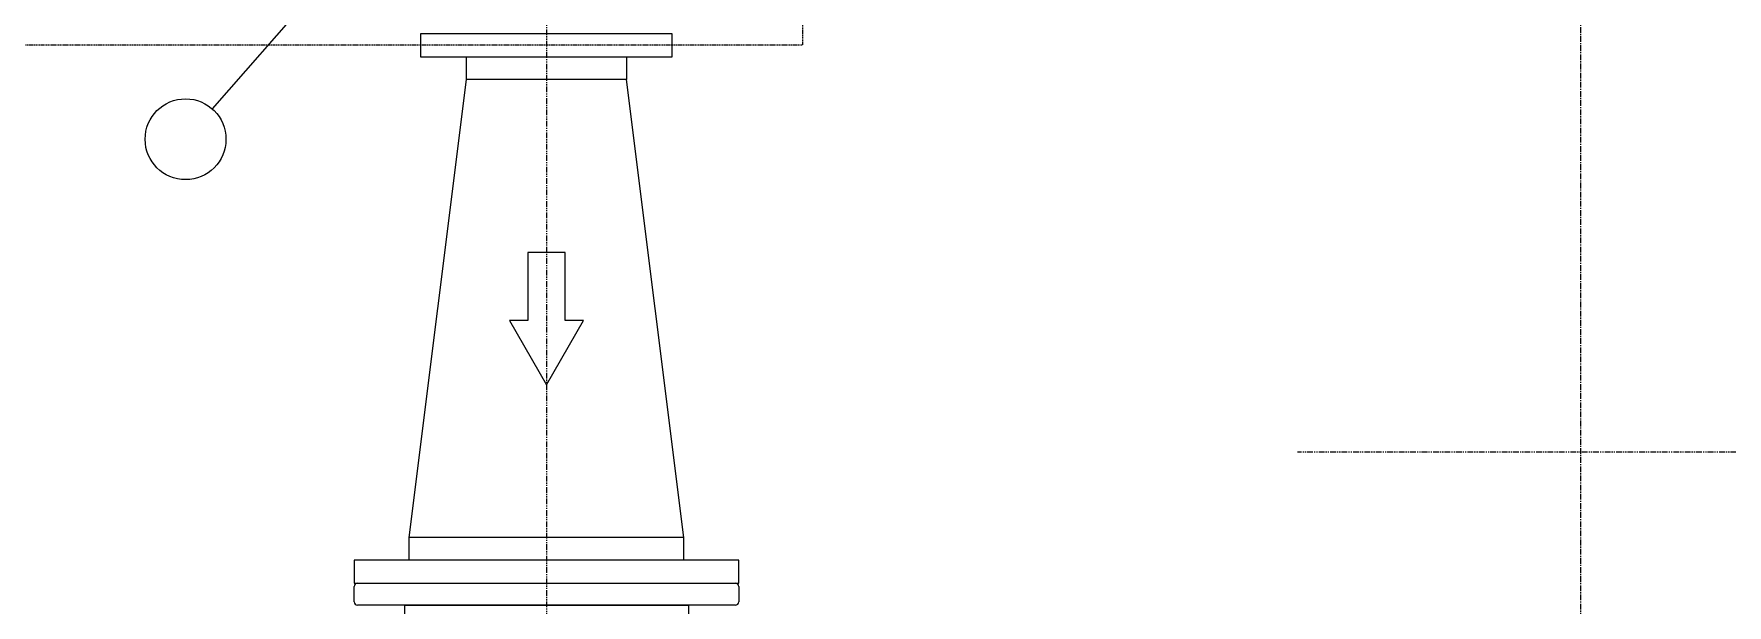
# Model space of a CAD drawing. Header units: inches. Extents: x 0 to 235202, y 0 to 361577.
# Drawn here: x 150302 to 154002, y 306778 to 308026 of the extents above; entities that cross this region are included whole.
import ezdxf

# ---------------------------------------------------------------- set-up
doc = ezdxf.new("R2010")
doc.units = ezdxf.units.IN
doc.header["$MEASUREMENT"] = 0
for name, pattern in [('CENTER', [2, 1.25, -0.25, 0.25, -0.25]), ('HIDDEN', [0.375, 0.25, -0.125]), ('PHANTOM2', [1.25, 0.625, -0.125, 0.125, -0.125, 0.125, -0.125])]:
    doc.linetypes.add(name, pattern=pattern)
doc.layers.add('.5', color=8, linetype='Continuous', lineweight=0)
doc.layers.add('DIM', color=251, linetype='Continuous', lineweight=0)
doc.layers.add('PIPE', color=3, linetype='Continuous')

msp = doc.modelspace()

# ---------------------------------------------------------------- linework, layer by layer
at = {"layer": '.5', "color": 8, "linetype": 'CENTER', "ltscale": 10}
msp.add_line((153682.6, 294028.3), (153682.6, 325273.7), dxfattribs=at)
at = {"color": 8, "linetype": 'PHANTOM2', "ltscale": 20}
for p, q in [((151422.4, 323510.6), (151422.4, 300165.4)), ((159522.4, 307111.6), (153063.6, 307111.6))]:
    msp.add_line(p, q, dxfattribs=at)
at = {"color": 8}
for p, q in [((151462.9, 307547.9), (151381.9, 307547.9)), ((151381.9, 307547.9), (151381.9, 307399.5)), ((151462.9, 307399.5), (151462.9, 307547.9)), ((151381.9, 307399.5), (151341.4, 307399.5)), ((151341.4, 307399.5), (151422.4, 307258.9)), ((151422.4, 307258.9), (151503.4, 307399.5)), ((151503.4, 307399.5), (151462.9, 307399.5))]:
    msp.add_line(p, q, dxfattribs=at)
at = {"color": 8, "lineweight": -3, "ltscale": 5}
for p, q in [((151009.6, 306825.8), (151835.2, 306825.8)), ((151002.4, 306785), (151002.4, 306818.5)), ((151842.4, 306818.5), (151842.4, 306785)), ((151835.2, 306777.8), (151009.6, 306777.8))]:
    msp.add_line(p, q, dxfattribs=at)
for centre, start, end in [((151009.6, 306818.5), 90, 180), ((151835.2, 306818.5), 0, 90), ((151009.6, 306785), 180, 270), ((151835.2, 306785), 270, 0)]:
    msp.add_arc(centre, 7.24, start, end, dxfattribs=at)
at = {"layer": 'DIM', "color": 8, "linetype": 'HIDDEN', "lineweight": 25, "ltscale": 10}
for p, q in [((151982.6, 308002), (151982.6, 309349.5)), ((148982.6, 308002), (151982.6, 308002))]:
    msp.add_line(p, q, dxfattribs=at)
at = {"layer": 'DIM', "color": 8, "linetype": 'Continuous'}
msp.add_line((151422.4, 308695.9), (150691.9, 307862), dxfattribs=at)
at = {"layer": 'DIM', "color": 8, "linetype": 'Continuous', "ltscale": 10}
for p, q in [((151697.4, 308025.8), (151147.4, 308025.8)), ((151147.4, 308025.8), (151147.4, 307975.8)), ((151697.4, 307975.8), (151697.4, 308025.8)), ((151147.4, 307975.8), (151697.4, 307975.8)), ((151247.4, 307925.8), (151247.4, 307975.8)), ((151247.4, 307975.8), (151597.4, 307975.8)), ((151597.4, 307975.8), (151597.4, 307925.8)), ((151122.4, 306925.8), (151247.4, 307925.8)), ((151597.4, 307925.8), (151247.4, 307925.8)), ((151722.4, 306925.8), (151597.4, 307925.8)), ((151122.4, 306875.8), (151122.4, 306925.8)), ((151722.4, 306925.8), (151122.4, 306925.8)), ((151722.4, 306875.8), (151722.4, 306925.8)), ((151842.4, 306875.8), (151002.4, 306875.8)), ((151002.4, 306875.8), (151002.4, 306825.8)), ((151722.4, 306875.8), (151122.4, 306875.8)), ((151842.4, 306825.8), (151842.4, 306875.8)), ((151002.4, 306825.8), (151842.4, 306825.8))]:
    msp.add_line(p, q, dxfattribs=at)
at = {"layer": 'DIM', "color": 8, "linetype": 'Continuous'}
msp.add_circle((150633.7, 307795.6), 88.3, dxfattribs=at)
at = {"layer": 'PIPE', "color": 8}
for p, q in [((151112.3, 306777.8), (151112.3, 306597.9)), ((151112.3, 306777.8), (151732.5, 306777.8)), ((151732.5, 306777.8), (151732.5, 306597.9))]:
    msp.add_line(p, q, dxfattribs=at)

doc.saveas('drawing.dxf')
